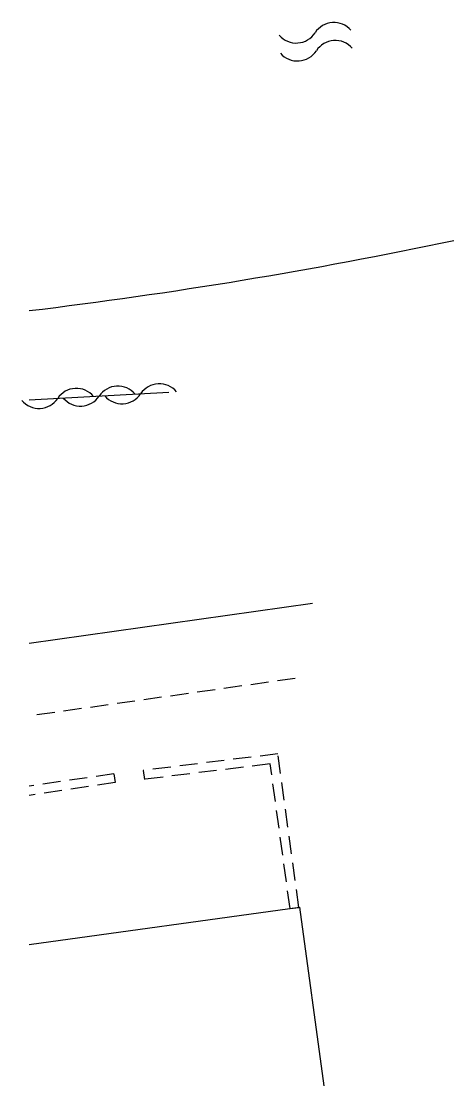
# Model space of a CAD drawing. Header units: millimetres. Extents: x 126999 to 128001, y 153000 to 154000.
# Drawn here: x 126999.78 to 127011.8, y 153401.75 to 153431.3 of the extents above; entities that cross this region are included whole.
import ezdxf

# ---------------------------------------------------------------- set-up
doc = ezdxf.new("R2010")
doc.units = ezdxf.units.MM
doc.linetypes.add('DASHED', pattern=[0.75, 0.5, -0.25])
doc.layers.get('0').update_dxf_attribs({"linetype": 'CONTINUOUS'})
for name, color, linetype in [('W0001', 6, 'DASHED'), ('W0008', 7, 'CONTINUOUS'), ('W0100', 7, 'CONTINUOUS'), ('W0112', 1, 'DASHED'), ('W0310', 3, 'CONTINUOUS'), ('W0500', 5, 'DASHED'), ('W0515', 5, 'CONTINUOUS')]:
    doc.layers.add(name, color=color, linetype=linetype)

# ---------------------------------------------------------------- blocks, each defined once
blk = doc.blocks.new('t500o')
at = {"color": 0, "linetype": 'Continuous'}
for centre, start, end in [((0.5, -0.125), 36.8699, 143.1301), ((-0.5, 0.625), 216.8699, 323.1301), ((0.5, -0.625), 36.8699, 143.1301), ((-0.5, 0.125), 216.8699, 323.1301)]:
    blk.add_arc(centre, 0.625, start, end, dxfattribs=at)
blk = doc.blocks.new('t310o')
at = {"color": 0, "linetype": 'Continuous'}
for centre, start, end in [((-0.5, 0.375), 216.8699, 323.1304), ((0.5, -0.375), 36.8699, 143.1303)]:
    blk.add_arc(centre, 0.625, start, end, dxfattribs=at)

msp = doc.modelspace()

# ---------------------------------------------------------------- linework, layer by layer
at = {"layer": 'W0001', "flags": 128}
msp.add_lwpolyline([(127007.392, 153413.054), (127000, 153412.011)], dxfattribs=at)
at = {"layer": 'W0008', "flags": 128}
msp.add_lwpolyline([(127000, 153414.029), (127007.874, 153415.146), (127007.874, 153415.146)], dxfattribs=at)
at = {"layer": 'W0100', "flags": 128}
msp.add_lwpolyline([(127000, 153405.67), (127007.508, 153406.7), (127008.187, 153401.746), (127008.187, 153401.746)], dxfattribs=at)
at = {"layer": 'W0112'}
for p, q in [((127006.91, 153410.962), (127003.169, 153410.499)), ((127007.495, 153406.698), (127006.91, 153410.962)), ((127002.355, 153410.409), (127000, 153410.059)), ((127006.696, 153410.684), (127003.199, 153410.251)), ((127007.248, 153406.664), (127006.696, 153410.684)), ((127002.392, 153410.162), (127000, 153409.806))]:
    msp.add_line(p, q, dxfattribs=at)
for points in [[(127002.355, 153410.409), (127002.392, 153410.162)], [(127003.169, 153410.499), (127003.199, 153410.251)], [(127007.248, 153406.664), (127007.495, 153406.698)]]:
    msp.add_lwpolyline(points, dxfattribs=at)
at = {"layer": 'W0310', "flags": 128}
msp.add_lwpolyline([(127000, 153420.786), (127003.882, 153421.002), (127003.882, 153421.002)], dxfattribs=at)
at = {"layer": 'W0515', "flags": 128}
msp.add_lwpolyline([(127000, 153423.266, 0.021737), (127011.799, 153425.214), (127011.799, 153425.214)], format="xyb", dxfattribs=at)

# ---------------------------------------------------------------- block references
at = {"layer": 'W0310', "rotation": 3.176149452802985}
for p in [(127000.79, 153420.83), (127001.943, 153420.894), (127003.096, 153420.958)]:
    msp.add_blockref('t310o', p, dxfattribs=at)
at = {"layer": 'W0500', "rotation": 3.963690848420517}
msp.add_blockref('t500o', (127007.962, 153430.732), dxfattribs=at)

doc.saveas('drawing.dxf')
